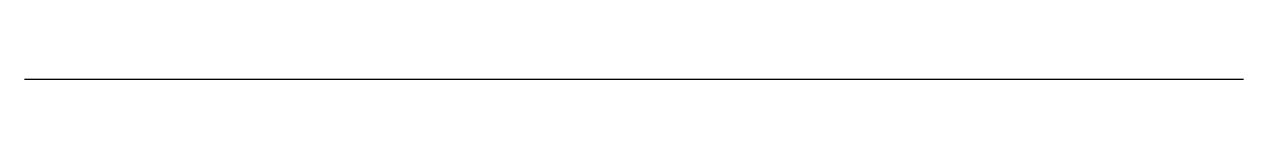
# Model space of a CAD drawing. Header units: millimetres. Extents: x 0 to 2, y 0 to 0.
import ezdxf

# ---------------------------------------------------------------- set-up
doc = ezdxf.new("R2010")
doc.units = ezdxf.units.MM
doc.layers.get('0').update_dxf_attribs({"linetype": 'CONTINUOUS'})

# ---------------------------------------------------------------- blocks, each defined once
blk = doc.blocks.new('B')
at = {"color": 0, "linetype": 'BYBLOCK'}
blk.add_line((0, 0), (2, 0), dxfattribs=at)

msp = doc.modelspace()

# ---------------------------------------------------------------- block references
at = {"color": 1}
msp.add_blockref('B', (0, 0), dxfattribs=at)
at = {"color": 5, "true_color": 0x0000ff}
msp.add_blockref('B', (0, 0), dxfattribs=at)

doc.saveas('drawing.dxf')
